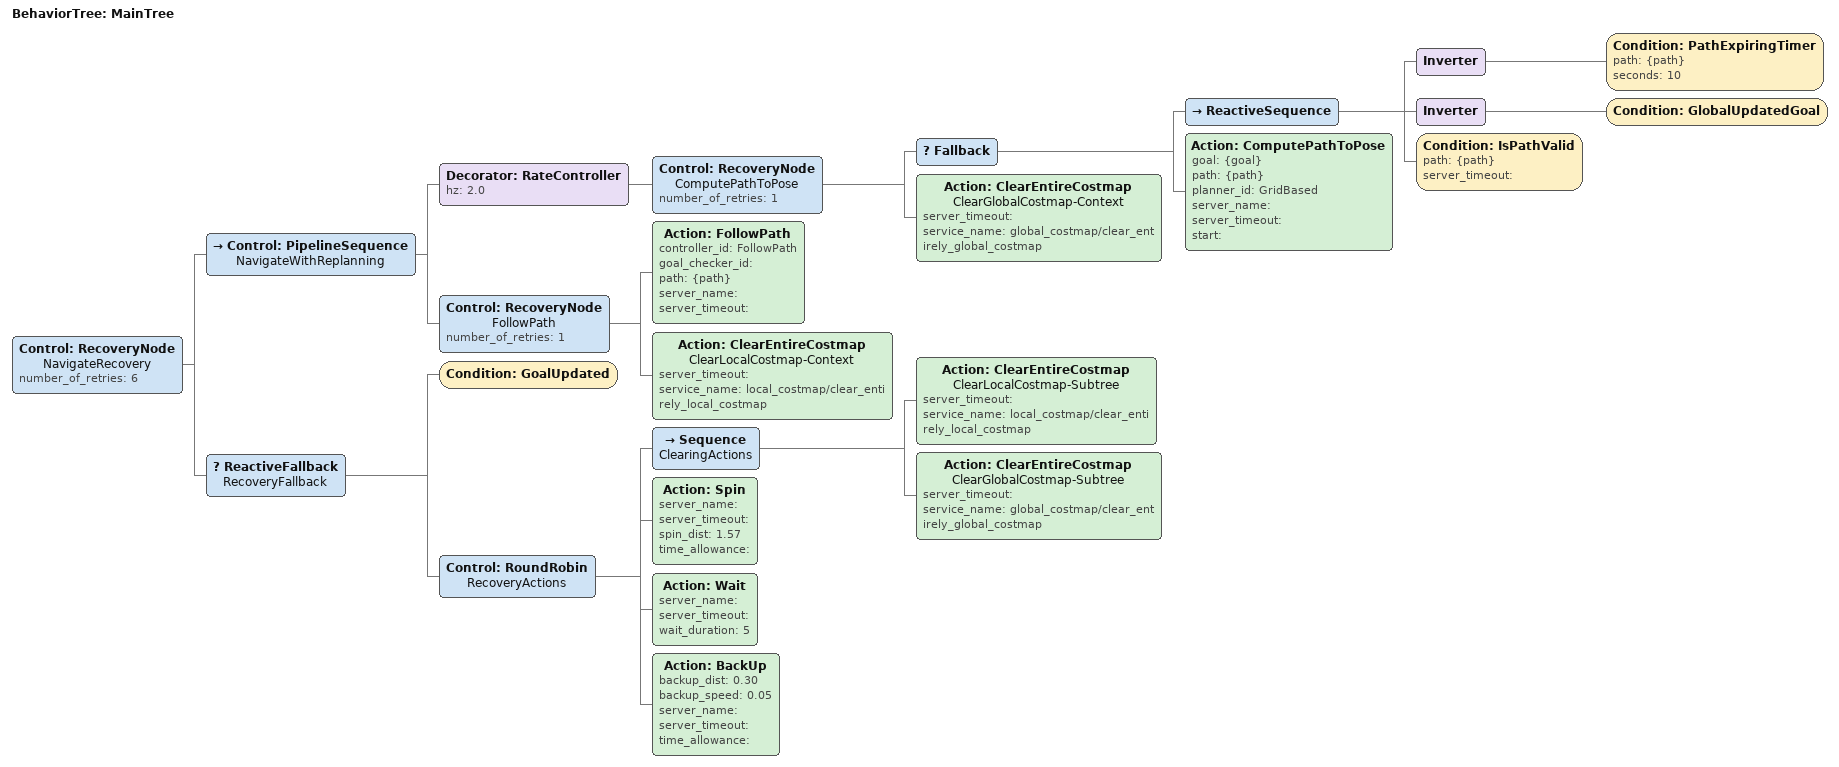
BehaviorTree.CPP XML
<?xml version="1.0"?>

<root main_tree_to_execute="MainTree">
    <BehaviorTree ID="MainTree">
        <Control ID="RecoveryNode" name="NavigateRecovery" number_of_retries="6">
            <Control ID="PipelineSequence" name="NavigateWithReplanning">
                <Decorator ID="RateController" hz="2.0">
                    <Control ID="RecoveryNode" name="ComputePathToPose" number_of_retries="1">
                        <Fallback>
                            <ReactiveSequence>
                                <Inverter>
                                    <Condition ID="PathExpiringTimer" path="{path}" seconds="10"/>
                                </Inverter>
                                <Inverter>
                                    <Condition ID="GlobalUpdatedGoal"/>
                                </Inverter>
                                <Condition ID="IsPathValid" path="{path}" server_timeout=""/>
                            </ReactiveSequence>
                            <Action ID="ComputePathToPose" goal="{goal}" path="{path}" planner_id="GridBased" server_name="" server_timeout="" start=""/>
                        </Fallback>
                        <Action ID="ClearEntireCostmap" name="ClearGlobalCostmap-Context" server_timeout="" service_name="global_costmap/clear_entirely_global_costmap"/>
                    </Control>
                </Decorator>
                <Control ID="RecoveryNode" name="FollowPath" number_of_retries="1">
                    <Action ID="FollowPath" controller_id="FollowPath" goal_checker_id="" path="{path}" server_name="" server_timeout=""/>
                    <Action ID="ClearEntireCostmap" name="ClearLocalCostmap-Context" server_timeout="" service_name="local_costmap/clear_entirely_local_costmap"/>
                </Control>
            </Control>
            <ReactiveFallback name="RecoveryFallback">
                <Condition ID="GoalUpdated"/>
                <Control ID="RoundRobin" name="RecoveryActions">
                    <Sequence name="ClearingActions">
                        <Action ID="ClearEntireCostmap" name="ClearLocalCostmap-Subtree" server_timeout="" service_name="local_costmap/clear_entirely_local_costmap"/>
                        <Action ID="ClearEntireCostmap" name="ClearGlobalCostmap-Subtree" server_timeout="" service_name="global_costmap/clear_entirely_global_costmap"/>
                    </Sequence>
                    <Action ID="Spin" server_name="" server_timeout="" spin_dist="1.57" time_allowance=""/>
                    <Action ID="Wait" server_name="" server_timeout="" wait_duration="5"/>
                    <Action ID="BackUp" backup_dist="0.30" backup_speed="0.05" server_name="" server_timeout="" time_allowance=""/>
                </Control>
            </ReactiveFallback>
        </Control>
    </BehaviorTree>
</root>
